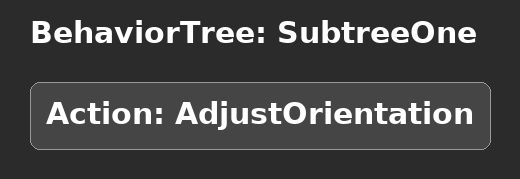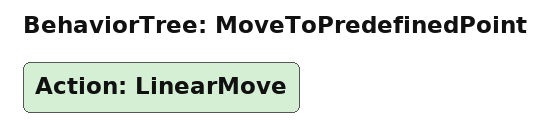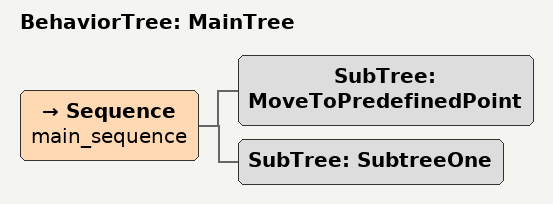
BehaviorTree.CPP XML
<root main_tree_to_execute = "MainTree">
    <BehaviorTree ID="SubtreeOne">
            <Action ID = "AdjustOrientation"/>
    </BehaviorTree>
    <BehaviorTree ID="MoveToPredefinedPoint">
            <Action ID = "LinearMove"/>
    </BehaviorTree>

    <BehaviorTree ID="MainTree">
        <Sequence name="main_sequence">
            <SubTree ID = "MoveToPredefinedPoint"/>
            <SubTree ID = "SubtreeOne"/>
        </Sequence>
    </BehaviorTree>
</root>
